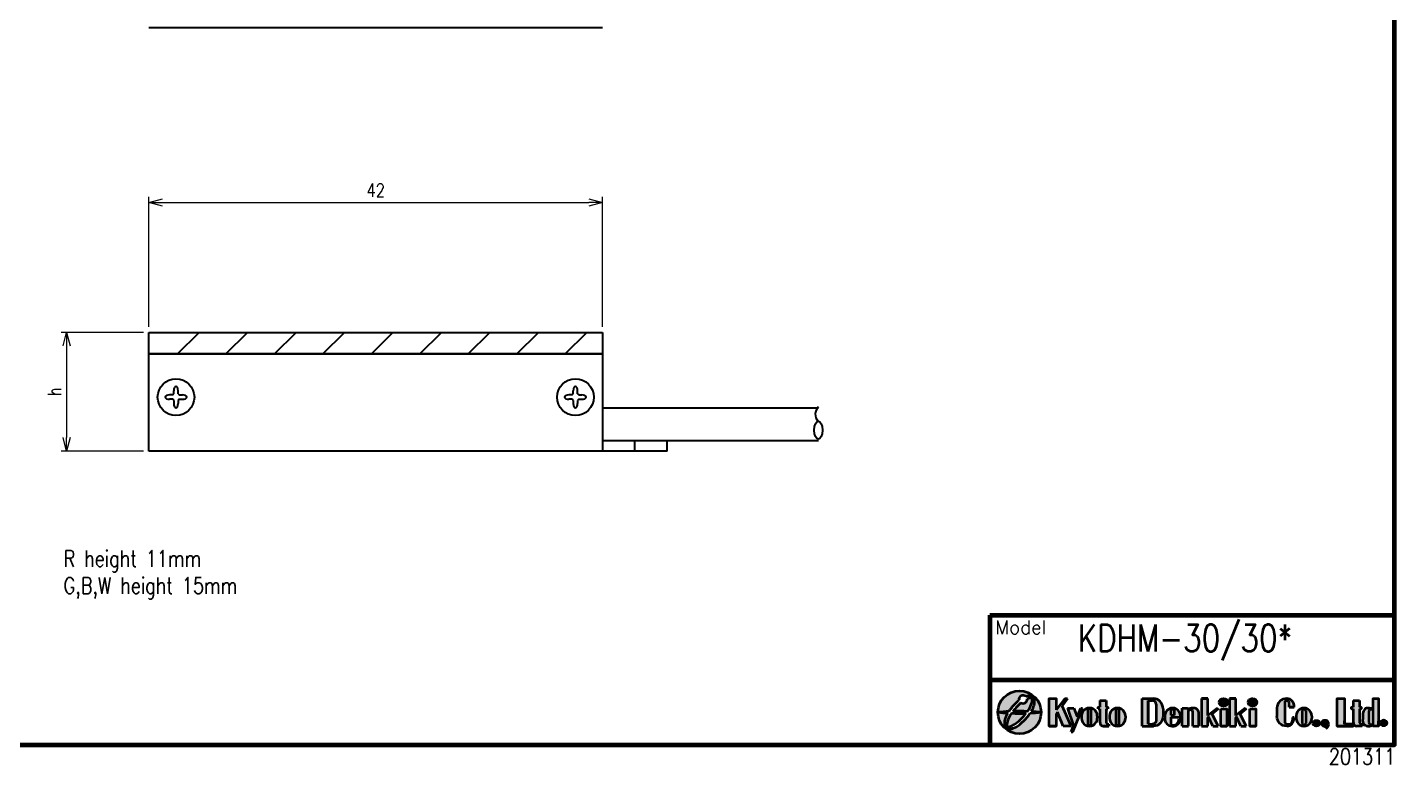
# Model space of a CAD drawing. Header units: millimetres. Extents: x 2 to 193, y 0 to 141.
# Drawn here: x 66.9 to 193.5, y 0.2 to 68.4 of the extents above; entities that cross this region are included whole.
import ezdxf

# ---------------------------------------------------------------- set-up
doc = ezdxf.new("R2010")
doc.units = ezdxf.units.MM
doc.header["$LTSCALE"] = 10
doc.layers.get('0').update_dxf_attribs({"lineweight": 30})
doc.layers.get('Defpoints').update_dxf_attribs({"lineweight": 9})
for name, color, linetype, lineweight in [('0 @ 1', 7, 'Continuous', 30), ('2KD_寸法１', 7, 'Continuous', 15), ('2KD_寸法１ @ 0.5', 7, 'Continuous', 15), ('AUX', 7, 'Continuous', 40)]:
    doc.layers.add(name, color=color, linetype=linetype, lineweight=lineweight)
doc.styles.get("Standard").update_dxf_attribs({"font": 'simplex.shx', "width": 0.8, "bigfont": 'extfont.shx'})
doc.dimstyles.new('KD-STD', dxfattribs={"dimscale": 0, "dimtxt": 2.5, "dimasz": 2.5, "dimexe": 1, "dimexo": 1, "dimgap": 1, "dimtad": 1, "dimdsep": 46, "dimtxsty": 'Standard', "dimblk": 'OPEN30', "dimcen": 0, "dimadec": 0, "dimazin": 0, "dimtfac": 1, "dimtmove": 0, "dimatfit": 3, "dimldrblk": 'OPEN30', "dimfxl": 1, "dimtolj": 1, "dimtzin": 0, "dimlwd": 15, "dimlwe": 15, "dimarcsym": 0})

# ---------------------------------------------------------------- blocks, each defined once
blk = doc.blocks.new('A$C58A435ED')
h = blk.add_hatch(color=256)
edge = h.paths.add_edge_path()
edge.add_ellipse((3.773587198117354, 4.196817087367676), major_axis=(2.361812504366488, 2.716954488801899), ratio=0.3819444444444653, start_angle=36.91420710907818, end_angle=132.4984448425061, ccw=False)
edge.add_arc((4.65000007218421, 6.399999378670387), 0.7500000000000107, 47.716325140725814, 192.9194600169402, ccw=False)
edge.add_ellipse((3.773587198117354, 4.196817087367676), major_axis=(2.361812504366659, 2.716954488802064), ratio=0.3819444444444362, start_angle=355.11932142212606, end_angle=374.4018947975413, ccw=False)
edge.add_ellipse((4.226412946251002, 3.803181669973355), major_axis=(2.361812504366308, 2.716954488802097), ratio=0.3819444444444228, start_angle=320.8704270941839, end_angle=364.8806785778694, ccw=False)
edge.add_arc((4.000000072180421, -35.9000006213288), 40.09999999999967, 84.27518954777139, 86.89867012710249, ccw=False)
edge.add_arc((4.000000072184041, 3.999999378670507), 3.999999999999948, 2.29e-13, 180.0000000000002)
edge.add_arc((4.000000072404037, -35.90000062387292), 40.10000000255265, 92.83887678115929, 95.7248104521737, ccw=False)
h = blk.add_hatch(color=256)
edge = h.paths.add_edge_path(flags=17)
edge.add_ellipse((3.773587198117354, 4.196817087367676), major_axis=(2.361812504366659, 2.716954488802064), ratio=0.3819444444444362, start_angle=310.1847318245495, end_angle=355.1193214221261)
edge.add_ellipse((4.226412946251002, 3.803181669973355), major_axis=(2.361812504366308, 2.716954488802097), ratio=0.3819444444444228, start_angle=364.8806785778694, end_angle=376.9172569597255)
edge.add_arc((4.64590059936633, 6.440648230716468), 0.7832318979547827, -118.93200922835058, 3.650290310823493, ccw=False)
edge.add_ellipse((4.226412946251002, 3.803181669973355), major_axis=(2.361812504366481, 2.716954488802258), ratio=0.3819444444443969, start_angle=39.80897284039416, end_angle=116.5044053354679)
edge.add_arc((4.000000072202564, -35.90000062130313), 40.09999999997294, 87.87584705466139, 91.76471786731457, ccw=False)
h = blk.add_hatch(color=256)
edge = h.paths.add_edge_path()
edge.add_arc((4.000000072184093, 3.999999378670505), 4, 180, 360)
edge.add_arc((4.000000072183813, 43.89999937867018), 40.09999999999969, 272.8388767810273, 275.7248104522239, ccw=False)
edge.add_ellipse((4.226412946251002, 3.803181669973355), major_axis=(2.361812504366427, 2.716954488802093), ratio=0.3819444444444074, start_angle=175.1193214221273, end_angle=312.49844484255107, ccw=False)
edge.add_ellipse((3.773587198117354, 4.196817087367676), major_axis=(2.361812504366707, 2.716954488802058), ratio=0.3819444444444306, start_angle=140.8704270940551, end_angle=184.8806785778792, ccw=False)
edge.add_arc((4.000000071549385, 43.89999937191472), 40.0999999932146, 264.27518954771597, 266.89867012749494, ccw=False)
h = blk.add_hatch(color=256)
edge = h.paths.add_edge_path(flags=17)
edge.add_ellipse((4.226412946251002, 3.803181669973355), major_axis=(2.361812504366427, 2.716954488802093), ratio=0.3819444444444074, start_angle=130.1847318245594, end_angle=175.1193214221273)
edge.add_ellipse((3.773587198117354, 4.196817087367676), major_axis=(2.361812504366707, 2.716954488802058), ratio=0.3819444444444306, start_angle=184.8806785778791, end_angle=296.5044053362664)
edge.add_arc((4.00000007189953, 43.89999937834407), 40.0999999996636, 267.87584705502576, 271.7647178677285, ccw=False)
blk.add_circle((4.000000072184093, 3.999999378670509), 4)
for centre, radius, start, end in [((4.65000007218407, 6.399999378670521), 0.7500000000000107, 46.19320078363318, 192.9194600169539), ((4.645900599366655, 6.44064823071632), 0.7832318979547827, 241.0679907715483, 3.650290310844553), ((4.000000072403906, -35.90000062387293), 40.10000000255266, 92.83887678115978, 95.72481045217431), ((4.000000071594456, 43.8999993719102), 40.09999999321459, 264.2751895476506, 266.8986701274294), ((4.000000072178096, 43.89999937833407), 40.09999999966357, 267.8758470546274, 271.7647178673098), ((4.000000072184036, -35.90000062130243), 40.09999999997295, 87.87584705463547, 91.76471786728702), ((4.000000072184093, 43.8999993786702), 40.09999999999969, 272.8388767810261, 275.7248104522234), ((4.000000072184093, -35.90000062132919), 40.09999999999969, 84.2751895477766, 86.89867012710823)]:
    blk.add_arc(centre, radius, start, end)
for centre, major_axis, ratio, start_param, end_param in [((3.773587198117354, 4.196817087367676), (2.361812504366488, 2.716954488801899), 0.3819444444444653, 1.100419841322928, 1.907443110207523), ((4.226412946251002, 3.803181669973355), (2.361812504366481, 2.716954488802258), 0.3819444444443969, 1.141079770981902, 1.759009101951536), ((3.773587198117354, 4.196817087367676), (2.361812504366659, 2.716954488802064), 0.3819444444444362, 5.024442884643541, 6.875096460284401), ((4.226412946251002, 3.803181669973355), (2.361812504366308, 2.716954488802097), 0.3819444444444228, 5.151329780016704, 6.969419591022086), ((3.773587198117354, 4.196817087367676), (2.361812504366706, 2.716954488802057), 0.3819444444444307, 2.009737126425152, 4.90060175554776), ((4.226412946251002, 3.803181669973355), (2.361812504366427, 2.716954488802093), 0.3819444444444074, 1.882850231053828, 5.04903576379776)]:
    blk.add_ellipse(centre, major_axis=major_axis, ratio=ratio, start_param=start_param, end_param=end_param)
blk = doc.blocks.new('A$C7F8063EA')
for points in [[(2.398777864283431, 4.829663306420513), (3.406328365880199, 6.169453883368078), (2.921754663084811, 6.169453883368085), (1.291720739670836, 4.051868400267174), (1.291720739670836, 6.170772863426478), (1.1133674889e-06, 6.170772863426471), (1.1133674889e-06, 1.050815427120141), (1.291720739670836, 1.050815427120141), (1.291720739670836, 3.357553768141244), (1.525719458847731, 3.668713634047847), (2.591814308545053, 1.057822508680139), (4.056205566284461, 1.057822508680146)], [(28.2337426024219, 6.170772863426464), (28.2337426024219, 1.050815427120142), (29.36610001997861, 1.050815427120141), (29.36610001997861, 2.640654124072921), (29.54453348874947, 2.786386900192896), (30.33980663270284, 1.050815427120113), (31.31894397160024, 1.050815427120113), (30.19566787494091, 3.318190840230171), (31.31251927078347, 4.230361945521053), (31.1496955754422, 4.408012072126442), (29.36610001997859, 2.99519422866465), (29.36610001997861, 6.170772863426463)], [(33.41618775227426, 6.170772863426464), (33.41618775227426, 1.050815427120142), (34.54854516983096, 1.050815427120141), (34.54854516983096, 2.640654124072923), (34.72697863860179, 2.786386900192901), (35.52225178255519, 1.050815427120127), (36.50138912145259, 1.05081542712012), (35.3781130247933, 3.318190840230151), (36.49496442063583, 4.23036194552105), (36.33214072529455, 4.408012072126442), (34.54854516983095, 2.995194228664646), (34.54854516983096, 6.170772863426464)], [(53.38047412418291, 6.170772863426464), (53.38047412418291, 1.050815427120141), (54.68106029502587, 1.050815427120141), (56.29751894606171, 1.050815427120142), (56.2975189460617, 1.410965188043746), (54.68106029502588, 1.410965188043746), (54.68106029502586, 6.170772863426464)], [(4.514313398489295, 1.134349005860251), (4.055858601252566, 5.019028322e-07), (4.378142334187486, 5.019028322e-07), (6.169417419713028, 4.408012072126439), (5.837386979518782, 4.40801207212644), (5.183398294731592, 2.789856714902839), (4.539052240885665, 4.408012072126438), (3.400905575323575, 4.408012072126438)], [(31.7998258105149, 4.229761809594492), (31.7998258105149, 1.050815427120141), (32.941005496245, 1.050815427120141), (32.941005496245, 4.229761809594492)], [(37.15768712419095, 4.229761809594491), (37.15768712419095, 1.050815427120141), (38.29886680992104, 1.050815427120141), (38.29886680992104, 4.229761809594492)]]:
    blk.add_hatch(color=256).paths.add_polyline_path(points)
h = blk.add_hatch(color=256)
edge = h.paths.add_edge_path()
edge.add_line((9.410215178256747, 4.230645526233281), (9.410215178256747, 1.759668284966215))
edge.add_ellipse((10.04980428069029, 1.75966828496621), major_axis=(4.547e-13, 0.7088528578460683), ratio=0.9022875415597713, start_angle=90.00000000003674, end_angle=180.0000000000367)
edge.add_line((10.04980428069029, 1.050815427120141), (11.02797277711079, 1.050815427120142))
edge.add_line((11.02797277711079, 1.050815427120142), (11.02797277711079, 1.40698119093291))
edge.add_ellipse((11.0280585437481, 1.935287182282309), major_axis=(2.477e-13, -0.528314164912672), ratio=0.9180339373020796, start_angle=270, end_angle=359.9999999999731, ccw=False)
edge.add_line((10.54304821080086, 1.93528718228209), (10.54304821080086, 4.230645526233274))
edge.add_line((10.54304821080086, 4.230645526233274), (10.86662624025985, 4.230645526233274))
edge.add_line((10.86662624025985, 4.230645526233274), (10.86662624025985, 4.585329156267562))
edge.add_line((10.86662624025985, 4.585329156267562), (10.54304821080086, 4.585329156267562))
edge.add_line((10.54304821080086, 4.585329156267562), (10.54304821080086, 5.814038219401482))
edge.add_line((10.54304821080086, 5.814038219401482), (9.410215178256747, 5.814038219401481))
edge.add_line((9.410215178256747, 5.814038219401481), (9.410215178256747, 4.585329156267562))
edge.add_line((9.410215178256747, 4.585329156267562), (9.089058107054825, 4.585329156267562))
edge.add_line((9.089058107054825, 4.585329156267562), (9.089058107054825, 4.230645526233274))
edge.add_line((9.089058107054825, 4.230645526233274), (9.410215178256747, 4.230645526233281))
h = blk.add_hatch(color=256)
edge = h.paths.add_edge_path()
edge.add_line((17.19864840931359, 1.050815427120141), (19.30238706350838, 1.050815427120141))
edge.add_ellipse((19.30238706350838, 2.973983978213254), major_axis=(0, -1.923168551093112), ratio=0.9305592290321637, start_angle=0, end_angle=90)
edge.add_line((21.09200930771249, 2.973983978213246), (21.09200930771249, 4.247604312333308))
edge.add_ellipse((19.30238706350838, 4.247604312333351), major_axis=(0, 1.923168551093112), ratio=0.9305592290321637, start_angle=270, end_angle=360)
edge.add_line((19.30238706350838, 6.170772863426464), (17.19864840931359, 6.170772863426464))
edge.add_line((17.19864840931359, 6.170772863426464), (17.19864840931359, 1.050815427120141))
edge = h.paths.add_edge_path(flags=16)
edge.add_line((18.32791822793343, 5.812326842775746), (19.14476182150094, 5.812326842775746))
edge.add_ellipse((19.14282603210222, 5.112001191007038), major_axis=(0, 0.7003256517687078), ratio=0.929745631167618, start_angle=270, end_angle=359.83893227171643, ccw=False)
edge.add_line((19.79395074722879, 5.112001191007015), (19.79395074722879, 2.109587099539584))
edge.add_ellipse((19.14282603210222, 2.109587099539567), major_axis=(0, -0.7003256517687078), ratio=0.929745631167618, start_angle=0.16106772828362637, end_angle=90, ccw=False)
edge.add_line((19.14476182150094, 1.409261447770859), (18.32791822793342, 1.409261447770859))
edge.add_line((18.32791822793342, 1.409261447770859), (18.32791822793343, 5.812326842775746))
h = blk.add_hatch(color=256)
edge = h.paths.add_edge_path()
edge.add_ellipse((32.28084409635221, 5.463593461529853), major_axis=(-0.8029901400914241, 0), ratio=0.8806825471307714, start_angle=0, end_angle=360)
h = blk.add_hatch(color=256)
edge = h.paths.add_edge_path()
edge.add_ellipse((37.63870541002825, 5.463593461529853), major_axis=(-0.8029901400914241, 0), ratio=0.8806825471307714, start_angle=0, end_angle=360)
h = blk.add_hatch(color=256)
edge = h.paths.add_edge_path()
edge.add_arc((44.03210335415496, 5.389742119339189), 0.4022708682637131, 0, 180, ccw=False)
edge.add_line((44.43437422241868, 5.389742119339189), (44.43437422241869, 4.585540193077122))
edge.add_line((44.43437422241869, 4.585540193077122), (45.39805205564927, 4.585540193077122))
edge.add_ellipse((44.03210335415496, 4.585540193077122), major_axis=(0, 1.585232670349341), ratio=0.8616707988949573, start_angle=270, end_angle=360)
edge.add_ellipse((44.03210335415496, 4.404088106452945), major_axis=(-1.843641580901476, 0), ratio=0.9582582511019692, start_angle=270.0000000000004, end_angle=360)
edge.add_line((42.18846177325349, 4.404088106452868), (42.18846177325349, 2.817500184093672))
edge.add_ellipse((44.03210335415496, 2.81750018409366), major_axis=(-1.843641580901476, 0), ratio=0.9582582511019692, start_angle=0, end_angle=89.99999999999957)
edge.add_ellipse((44.03210335415496, 2.639975360593325), major_axis=(0, -1.589159933473183), ratio=0.859541366934012, start_angle=0, end_angle=90)
edge.add_line((45.39805205564928, 2.639975360593325), (45.07598273930716, 2.639975360593325))
edge.add_line((45.07598273930716, 2.639975360593325), (45.07598273930716, 2.101617162536902))
edge.add_ellipse((44.45224876929251, 2.101617162536967), major_axis=(0, -0.68893955641488), ratio=0.9053536906204902, start_angle=0, end_angle=90, ccw=False)
edge.add_line((44.45224876929251, 1.412677606122088), (44.13368029113917, 1.412677606122088))
edge.add_ellipse((44.13368029113917, 1.929035216805459), major_axis=(4.547e-13, 0.5163576106833716), ratio=0.9757729814054631, start_angle=90.00000000005042, end_angle=180.0000000000504, ccw=False)
edge.add_line((43.62983248589126, 1.929035216805386), (43.62983248589126, 5.389742119339189))
h = blk.add_hatch(color=256)
edge = h.paths.add_edge_path()
edge.add_line((56.01527129174201, 4.230645526233274), (56.33642836294391, 4.230645526233274))
edge.add_line((56.33642836294391, 4.230645526233274), (56.33642836294392, 1.759668284966186))
edge.add_ellipse((56.97601746537748, 1.75966828496621), major_axis=(4.547e-13, 0.7088528578460683), ratio=0.9022875415597713, start_angle=90.00000000003674, end_angle=180.0000000000367)
edge.add_line((56.97601746537747, 1.050815427120141), (57.95418596179797, 1.050815427120141))
edge.add_line((57.95418596179797, 1.050815427120141), (57.95418596179797, 1.406981190932909))
edge.add_ellipse((57.95427172843528, 1.935287182282309), major_axis=(2.477e-13, -0.528314164912672), ratio=0.9180339373020796, start_angle=270, end_angle=359.9999999999731, ccw=False)
edge.add_line((57.46926139548805, 1.935287182282004), (57.46926139548805, 4.230645526233275))
edge.add_line((57.46926139548805, 4.230645526233275), (57.79283942494704, 4.230645526233274))
edge.add_line((57.79283942494704, 4.230645526233274), (57.79283942494704, 4.585329156267562))
edge.add_line((57.79283942494704, 4.585329156267562), (57.46926139548804, 4.585329156267562))
edge.add_line((57.46926139548804, 4.585329156267562), (57.46926139548805, 5.814038219401482))
edge.add_line((57.46926139548805, 5.814038219401482), (56.33642836294391, 5.814038219401482))
edge.add_line((56.33642836294391, 5.814038219401482), (56.33642836294394, 4.585329156267562))
edge.add_line((56.33642836294394, 4.585329156267562), (56.01527129174201, 4.585329156267562))
edge.add_line((56.01527129174201, 4.585329156267562), (56.01527129174201, 4.230645526233274))
h = blk.add_hatch(color=256)
edge = h.paths.add_edge_path()
edge.add_line((61.00913571780711, 6.170772863426463), (60.03930686129979, 6.170772863426464))
edge.add_line((60.03930686129979, 6.170772863426464), (60.0393068612998, 3.967246375105668))
edge.add_ellipse((59.37071800628541, 3.154375721908309), major_axis=(-4.11812363e-07, -1.253636350218062), ratio=0.7005460842986974, start_angle=140.5626067664118, end_angle=180.0000188213667)
edge.add_line((59.37071800628405, 4.408012072126439), (58.96088035646851, 4.408012072126439))
edge.add_ellipse((58.96088035646721, 3.154375721908309), major_axis=(4.11812363e-07, -1.253636350218062), ratio=0.7005460842986974, start_angle=179.9999811786333, end_angle=269.9999811786645)
edge.add_line((58.08265032018742, 3.154375721909497), (58.08265032018739, 2.304451777337887))
edge.add_ellipse((58.96088035646721, 2.304451777338201), major_axis=(4.11812363e-07, 1.253636350218062), ratio=0.7005460842986974, start_angle=90.00001882133549, end_angle=180.0000188213667)
edge.add_line((58.96088035646788, 1.050815427120141), (59.37071800628475, 1.050815427120141))
edge.add_ellipse((59.37071800628541, 2.304451777338201), major_axis=(-4.11812363e-07, 1.253636350218062), ratio=0.7005460842986974, start_angle=179.9999811786333, end_angle=219.4373932335881)
edge.add_line((60.03930686129979, 1.491581124140838), (60.03930686129979, 1.050815427120141))
edge.add_line((60.03930686129979, 1.050815427120141), (61.00913571780711, 1.050815427120141))
edge.add_line((61.00913571780711, 1.050815427120141), (61.00913571780711, 6.170772863426463))
h.paths.add_polyline_path([(60.03930686129979, 1.735331915351252, -1), (59.21817327816597, 1.735331915351252), (59.21817327816597, 3.761385435440615, -1), (60.03930686129979, 3.761385435440615)], flags=16)
h = blk.add_hatch(color=256)
h.paths.add_polyline_path([(6.000321070772656, 2.499626550424913, 0.9930558690252096), (8.918576991429632, 2.499862088220886), (8.918509413660729, 2.92878370181117, 1.006911414223633), (6.000321070772656, 2.948883291135963)])
h.paths.add_polyline_path([(7.130185689228994, 3.905856913461114, -1.045169310724598), (7.77891868472426, 3.87718728444978), (7.77891868472426, 1.587942342862924, -1.045169310724602), (7.130185689228994, 1.559272713851591)], flags=16)
h = blk.add_hatch(color=256)
h.paths.add_polyline_path([(12.65960897724608, 4.408012072126425), (12.63950891116084, 4.408012072126425, 0.4121976711162861), (11.19039555284587, 2.948883291135956), (11.19039555284587, 2.499626550424916, 0.9930558690252096), (14.10865147350284, 2.499862088220879), (14.10858389573397, 2.928783701811163, 0.416232331284715)])
h.paths.add_polyline_path([(12.32026017130221, 3.905856913461107, -1.045169310724598), (12.96899316679747, 3.877187284449773), (12.96899316679747, 1.587942342862917, -1.045169310724602), (12.32026017130221, 1.559272713851584)], flags=16)
h = blk.add_hatch(color=256)
edge = h.paths.add_edge_path()
edge.add_line((22.87629842648083, 4.408012072126447), (22.85619836039664, 4.408012072126439))
edge.add_arc((22.86624839343847, 2.948883291135963), 1.459163391357833, 90.39462957571416, 180)
edge.add_line((21.40708500208063, 2.948883291135963), (21.40708500208063, 2.506948753458312))
edge.add_arc((22.86992492511266, 2.513573222781768), 1.462854922406916, 180.2594621142477, 269.3397493728856)
edge.add_line((22.85306802025838, 1.050815427120134), (22.88678182996658, 1.050815427120134))
edge.add_arc((22.86992492511266, 2.513573222781772), 1.462854922406917, 270.6602506271005, 354.2193550323094)
edge.add_line((24.32534092273761, 2.366234165273212), (24.07787818271213, 2.366234165273212))
edge.add_ellipse((22.87629842648084, 2.366234165273212), major_axis=(-1.201579756231282, 0), ratio=0.9416571348462468, start_angle=90.17744929209329, end_angle=180, ccw=False)
edge.add_arc((22.86194962053696, 1.55927271385159), 0.3249999999999886, 179.9999999999999, 276.5641418440151, ccw=False)
edge.add_line((22.53694962053697, 1.559272713851591), (22.53694962053698, 2.732564813656352))
edge.add_line((22.53694962053698, 2.732564813656352), (24.32530421539708, 2.732846573795441))
edge.add_line((24.32530421539708, 2.732846573795441), (24.32527334496871, 2.92878370181117))
edge.add_arc((22.86624839343845, 2.948883291135975), 1.459163391357833, 359.2107408485284, 449.6053704242639)
h.paths.add_polyline_path([(22.53694962053697, 3.091152624663407), (22.53694962053697, 3.905856913461114, -1.045169310724599), (23.18568261603224, 3.877187284449781), (23.18568261603223, 3.091152624663408)], flags=16)
h = blk.add_hatch(color=256)
edge = h.paths.add_edge_path()
edge.add_line((24.66529301484071, 4.408012072126438), (24.6652930148407, 1.050815427120141))
edge.add_line((24.6652930148407, 1.050815427120141), (25.7938026291772, 1.050815427120141))
edge.add_line((25.7938026291772, 1.050815427120141), (25.79380262917721, 3.722369965857063))
edge.add_ellipse((26.21745473022793, 3.722369965857069), major_axis=(0.3767525711955679, 0.2169528969146351), ratio=0.9078835970869166, start_angle=60.06451933352412, end_angle=150.0645193335241, ccw=False)
edge.add_ellipse((26.21745473022793, 3.722369965857069), major_axis=(0, 0.4036375748992214), ratio=0.9656734174228072, start_angle=270, end_angle=360, ccw=False)
edge.add_line((26.60723680658112, 3.722369965857049), (26.60723680658112, 1.050815427120141))
edge.add_line((26.60723680658112, 1.050815427120141), (27.74030374813492, 1.050815427120142))
edge.add_line((27.74030374813492, 1.050815427120142), (27.74030374813492, 3.358657917323952))
edge.add_ellipse((26.76900827813415, 3.358657917323853), major_axis=(0, 1.049354154802585), ratio=0.9256126404564504, start_angle=270, end_angle=360)
edge.add_ellipse((26.76900827813415, 4.015239595457842), major_axis=(-0.9752056489569438, 0), ratio=0.4027586151584507, start_angle=270, end_angle=360)
edge.add_line((25.79380262917721, 4.015239595457812), (25.79380262917721, 4.232333820707942))
edge.add_line((25.79380262917721, 4.232333820707942), (25.63367631766278, 4.408012072126439))
edge.add_line((25.63367631766278, 4.408012072126439), (24.66529301484071, 4.408012072126438))
h = blk.add_hatch(color=256)
h.paths.add_polyline_path([(45.74534481770922, 2.499626550424377, 0.4093568311612341), (47.19052061992356, 1.05081542712012), (47.21842329482851, 1.05081542712012, 0.4094039504209535), (48.6636007383662, 2.499862088220879), (48.66353316059729, 2.928783701811163, 1.006911414223785), (45.74534481770922, 2.948883291135956)])
h.paths.add_polyline_path([(46.87520943616556, 3.905856913461107, -1), (47.52520943616554, 3.905856913461107), (47.52520943616554, 1.559272713851584, -1), (46.87520943616556, 1.559272713851584)], flags=16)
h = blk.add_hatch(color=256)
edge = h.paths.add_edge_path()
edge.add_ellipse((49.47965902708938, 1.582242384970413), major_axis=(-0.6495263368888118, 0), ratio=0.8208718778531608, start_angle=0, end_angle=360)
h = blk.add_hatch(color=256)
edge = h.paths.add_edge_path()
edge.add_ellipse((51.10382881327996, 1.582242384970413), major_axis=(-0.6495263368888118, 0), ratio=0.8208718778531608, start_angle=178.5690149176314, end_angle=477.542772379198)
edge.add_ellipse((51.25689893715616, 1.101706482423878), major_axis=(0, -0.4085205769865751), ratio=0.251102208153783, start_angle=0, end_angle=84.64326370635717, ccw=False)
edge.add_ellipse((51.25689893715616, 1.413106612160845), major_axis=(0, -0.7199207067235417), ratio=0.7312706617840086, start_angle=0, end_angle=90)
edge.add_ellipse((51.69606463323384, 1.413106612160845), major_axis=(0, 0.2018800132245815), ratio=0.432391469396966, start_angle=270, end_angle=339.5603886802153)
edge.add_ellipse((51.69606463323384, 1.413106612160845), major_axis=(0, 0.2018800132245815), ratio=0.432391469396966, start_angle=339.5603886802153, end_angle=340.2548236015122, ccw=False)
h = blk.add_hatch(color=256)
edge = h.paths.add_edge_path()
edge.add_ellipse((61.97248607229494, 1.654709356403827), major_axis=(-0.5819461302032778, 0), ratio=0.9599134801484431, start_angle=0, end_angle=360)
for p, q in [((1.1133674889e-06, 6.170772863426464), (1.291720739670836, 6.170772863426464)), ((2.921754663084811, 6.169453883368078), (1.291720739670836, 4.05186840026716)), ((3.406328365880199, 6.169453883368078), (2.398777864283459, 4.82966330642052)), ((2.921754663084811, 6.169453883368078), (3.406328365880199, 6.169453883368078)), ((9.410215178256747, 5.814038219401481), (10.54304821080086, 5.814038219401481)), ((9.410215178256747, 5.814038219401481), (9.410215178256747, 4.585329156267562)), ((10.54304821080086, 5.814038219401481), (10.54304821080086, 4.585329156267562)), ((17.19864840931359, 6.170772863426464), (19.30238706350838, 6.170772863426464)), ((17.19864840931359, 1.050815427120141), (17.19864840931359, 6.170772863426464)), ((17.19864840931359, 1.050815427120141), (17.19864840931359, 6.170772863426464)), ((17.19864840931359, 6.170772863426464), (19.30238706350838, 6.170772863426464)), ((18.32791822793342, 5.812326842775746), (18.32791822793342, 1.406412450844982)), ((18.32791822793342, 1.406412450844982), (18.32791822793342, 5.812326842775746)), ((18.32791822793342, 5.812326842775746), (19.1447947662723, 5.812326842775746)), ((19.79395074722879, 5.112001191007038), (19.79395074722879, 2.109587099539567)), ((28.2337426024219, 6.170772863426456), (29.36610001997861, 6.170772863426456)), ((28.2337426024219, 6.170772863426456), (28.2337426024219, 1.050815427120141)), ((29.36610001997861, 6.170772863426464), (28.2337426024219, 6.170772863426464)), ((29.36610001997861, 2.995194228664651), (29.36610001997861, 6.170772863426464)), ((33.41618775227426, 6.170772863426449), (34.54854516983096, 6.170772863426456)), ((33.41618775227426, 6.170772863426449), (33.41618775227426, 1.050815427120141)), ((34.54854516983096, 6.170772863426464), (33.41618775227426, 6.170772863426464)), ((34.54854516983096, 2.995194228664665), (34.54854516983096, 6.170772863426464)), ((37.46328924620457, 6.170772863426449), (37.63870541002825, 6.170772863426449)), ((37.46328924620457, 6.153692582305005), (37.46328924620457, 6.170772863426464)), ((43.62983248589126, 5.389742119339189), (43.62983248589126, 1.929035216805459)), ((43.62983248589126, 5.389742119339189), (43.62983248589126, 1.929035216805459)), ((44.43437422241868, 4.585540193077122), (44.43437422241868, 5.389742119339189)), ((44.43437422241868, 4.585540193077122), (44.43437422241868, 5.389742119339189)), ((53.38047412418291, 6.170772863426456), (54.68106029502587, 6.170772863426456)), ((56.33642836294393, 5.814038219401481), (57.46926139548804, 5.814038219401481)), ((56.33642836294393, 5.814038219401481), (56.33642836294393, 4.585329156267562)), ((57.46926139548804, 5.814038219401481), (57.46926139548804, 4.585329156267562)), ((60.03930686129982, 6.170772863426464), (61.00913571780711, 6.170772863426464)), ((60.03930686129976, 6.170772863426464), (61.00913571780711, 6.170772863426464)), ((1.525719458847731, 3.668713634047854), (1.291720739670836, 3.357553768141229)), ((2.591814308545053, 1.057822508680146), (1.525719458847731, 3.668713634047854)), ((4.056205566284461, 1.057822508680146), (2.398777864283459, 4.82966330642052)), ((3.400905575323577, 4.408012072126439), (4.514313398489292, 1.134349005860258)), ((3.400905575323577, 4.408012072126439), (4.539052240885666, 4.408012072126439)), ((3.400905575323577, 4.408012072126439), (4.539052240885666, 4.408012072126439)), ((4.378142334187486, 5.019028322e-07), (6.169417419713028, 4.408012072126439)), ((4.539052240885666, 4.408012072126439), (5.187514291777461, 2.779520153314024)), ((5.183398294731603, 2.789856714902867), (5.837386979518782, 4.408012072126439)), ((5.837386979518782, 4.408012072126439), (6.169417419713028, 4.408012072126439)), ((6.000321070772656, 2.948883291135963), (6.000321070772656, 2.52019769210505)), ((8.918509413660729, 2.92878370181117), (8.918576991429632, 2.499862088220886)), ((9.089058107054825, 4.585329156267562), (9.089058107054825, 4.230645526233274)), ((9.089058107054825, 4.585329156267562), (9.089058107054825, 4.230645526233274)), ((9.089058107054825, 4.230645526233274), (9.410215178256777, 4.230645526233281)), ((9.089058107054825, 4.230645526233274), (9.410215178256747, 4.230645526233281)), ((9.410215178256747, 4.230645526233281), (9.410215178256747, 1.75966828496621)), ((10.54304821080089, 4.230645526233281), (10.86662624025985, 4.230645526233274)), ((10.54304821080086, 4.230645526233274), (10.86662624025985, 4.230645526233274)), ((10.54304821080086, 4.230645526233274), (10.54304821080086, 1.935287182282081)), ((11.19039555284587, 2.948883291135956), (11.19039555284587, 2.520197692105043)), ((12.63950891116065, 4.408012072126425), (12.65960897724608, 4.408012072126425)), ((14.10858389573397, 2.928783701811163), (14.10865147350284, 2.499862088220879)), ((21.09200930771249, 4.247604312333351), (21.09200930771249, 2.973983978213254)), ((21.40708500208063, 2.948883291135963), (21.40708500208063, 2.52019769210505)), ((22.53694962053697, 3.091152624663408), (23.18568261603224, 3.091152624663408)), ((22.53694962053697, 2.732564813656352), (24.32530421539713, 2.732846573795441)), ((22.85619836039692, 4.408012072126439), (22.87629842648084, 4.408012072126446)), ((24.32527334496871, 2.92878370181117), (24.32530421539707, 2.732846573795441)), ((24.6652930148407, 4.408012072126439), (25.63367631766278, 4.408012072126439)), ((24.6652930148407, 1.050815427120141), (24.6652930148407, 4.408012072126439)), ((24.6652930148407, 4.408012072126439), (25.63367631766278, 4.408012072126439)), ((24.6652930148407, 4.408012072126439), (25.63367631766278, 4.408012072126439)), ((24.6652930148407, 1.050815427120141), (24.6652930148407, 4.408012072126439)), ((24.6652930148407, 4.408012072126439), (25.63367631766278, 4.408012072126439)), ((25.79380262917721, 4.232333820707935), (25.63367631766278, 4.408012072126439)), ((25.79380262917721, 4.232333820707935), (25.63367631766278, 4.408012072126439)), ((25.79380262917721, 4.015239595457842), (25.79380262917721, 4.232333820707935)), ((25.79380262917721, 4.015239595457842), (25.79380262917721, 4.232333820707935)), ((25.79380262917721, 4.232333820707935), (25.79380262917721, 4.015239595457842)), ((25.79380262917721, 1.050815427120141), (25.79380262917721, 3.722369965857069)), ((25.79380262917721, 1.050815427120141), (25.79380262917721, 3.722369965857097)), ((26.60723680658112, 1.050815427120134), (26.60723680658112, 3.722369965857069)), ((26.60723680658112, 1.050815427120141), (26.60723680658112, 3.722369965857069)), ((27.74030374813492, 1.050815427120141), (27.74030374813492, 3.358657917323853)), ((27.74030374813492, 1.050815427120141), (27.74030374813492, 3.358657917323853)), ((31.15275941671871, 4.410438995434105), (29.36610001997861, 2.995194228664651)), ((29.54453348874949, 2.786386900192916), (29.36610001997861, 2.640654124072923)), ((29.36610001997861, 1.050815427120141), (29.36610001997861, 2.640654124072923)), ((30.33980663270282, 1.050815427120156), (29.54453348874947, 2.786386900192908)), ((31.31251927078347, 4.230361945521053), (30.19566787494091, 3.318190840230172)), ((31.31894397160022, 1.050815427120141), (30.19566787494091, 3.318190840230172)), ((31.1496955754422, 4.408012072126439), (31.31251927078347, 4.230361945521053)), ((36.33520456657107, 4.410438995434105), (34.54854516983096, 2.995194228664651)), ((34.72697863860179, 2.786386900192901), (34.54854516983096, 2.640654124072923)), ((34.54854516983096, 1.050815427120141), (34.54854516983096, 2.640654124072931)), ((35.52225178255517, 1.050815427120156), (34.72697863860179, 2.786386900192894)), ((36.49496442063583, 4.230361945521053), (35.37811302479332, 3.318190840230172)), ((36.50138912145258, 1.050815427120141), (35.3781130247933, 3.318190840230165)), ((36.33214072529455, 4.408012072126439), (36.49496442063583, 4.230361945521053)), ((37.46328924620457, 4.756414059633243), (37.46328924620457, 4.773494340754702)), ((42.18846177325349, 4.404088106452945), (42.18846177325349, 4.408012072126439)), ((42.18846177325349, 4.404088106452945), (42.18846177325349, 2.81750018409366)), ((45.39805205564926, 4.585540193077122), (44.43437422241868, 4.585540193077122)), ((44.43437422241868, 4.585540193077122), (45.39805205564926, 4.585540193077122)), ((45.39805205564926, 2.639975360593325), (45.07598273930716, 2.639975360593325)), ((45.07598273930716, 2.639975360593325), (45.07598273930716, 2.101617162536967)), ((45.39805205564926, 2.639975360593325), (45.07598273930716, 2.639975360593325)), ((45.07598273930716, 2.639975360593325), (45.07598273930716, 2.101617162536967)), ((45.74534481770922, 2.948883291135956), (45.74534481770922, 2.520197692105043)), ((48.66353316059729, 2.928783701811163), (48.6636007383662, 2.499862088220879)), ((56.01527129174201, 4.585329156267562), (56.01527129174201, 4.230645526233274)), ((56.01527129174201, 4.585329156267562), (56.01527129174201, 4.230645526233274)), ((56.01527129174201, 4.230645526233274), (56.33642836294393, 4.230645526233274)), ((56.01527129174201, 4.230645526233274), (56.33642836294393, 4.230645526233274)), ((56.33642836294391, 4.230645526233274), (56.33642836294393, 1.75966828496621)), ((57.46926139548804, 4.230645526233274), (57.79283942494704, 4.230645526233274)), ((57.46926139548804, 4.230645526233274), (57.79283942494704, 4.230645526233274)), ((57.46926139548804, 4.230645526233274), (57.46926139548804, 1.935287182282081)), ((58.08265032018744, 3.15437543341477), (58.08265032018744, 2.379255401949649)), ((58.08265032018744, 3.15437543341477), (58.08265032018738, 2.304451777338201)), ((59.37071800628473, 4.408012072126439), (58.9608803564679, 4.408012072126439)), ((59.21817327816597, 3.761385435440615), (59.21817327816597, 1.735331915351252)), ((59.21817327816597, 3.761385435440615), (59.21817327816597, 1.735331915351252)), ((1.1133674889e-06, 1.050815427120141), (1.291720739670836, 1.050815427120141)), ((4.056205566284461, 1.057822508680146), (2.591814308545053, 1.057822508680146)), ((4.055858601252566, 5.019028322e-07), (4.514313398489292, 1.134349005860244)), ((4.055858601252566, 5.019028322e-07), (4.378142334187486, 5.019028322e-07)), ((10.04980428069021, 1.050815427120141), (11.0280585437481, 1.050815427120134)), ((11.0280585437481, 1.050815427120141), (10.04980428068984, 1.050815427120141)), ((11.02797277711079, 1.406973017369637), (11.02797277711079, 1.050815427120141)), ((11.0280585437481, 1.406973017369637), (11.0280585437481, 1.050815427120141)), ((11.0280585437481, 1.050815427120141), (11.0280585437481, 1.050815427120141)), ((12.65960897724611, 1.050815427120141), (12.66347402996737, 1.050815427120141)), ((17.19864840931359, 1.050815427120141), (19.30238706350838, 1.050815427120141)), ((17.19864840931359, 1.050815427120141), (19.30099920337989, 1.050815427120141)), ((18.32791822793342, 1.409261447770859), (19.1447947662723, 1.409261447770859)), ((22.85306802025866, 1.050815427120134), (22.88678182996648, 1.050815427120134)), ((22.87629842648084, 1.050815427120141), (22.87629842648084, 1.050732184770311)), ((24.07787818271214, 2.366234165273212), (24.32530713385319, 2.366234165273212)), ((24.6652930148407, 1.05081542712012), (25.79380262917721, 1.050815427120113)), ((24.6652930148407, 1.050815427120141), (25.79380262917724, 1.050815427120141)), ((26.60723680658112, 1.050815427120113), (27.74030374813492, 1.050815427120113)), ((26.60723680658112, 1.050815427120141), (27.74030374813492, 1.050815427120141)), ((28.2337426024219, 1.050815427120113), (29.36610001997861, 1.050815427120113)), ((28.2337426024219, 1.050815427120141), (29.36610001997861, 1.050815427120141)), ((30.33980663270282, 1.050815427120113), (31.31894397160022, 1.050815427120113)), ((31.7998258105149, 1.050815427120113), (32.941005496245, 1.050815427120113)), ((33.41618775227426, 1.050815427120113), (34.54854516983096, 1.050815427120127)), ((33.41618775227426, 1.050815427120141), (34.54854516983096, 1.050815427120141)), ((35.52225178255517, 1.050815427120127), (36.50138912145258, 1.05081542712012)), ((37.15768712419095, 1.05081542712012), (38.29886680992104, 1.05081542712012)), ((44.13368029113871, 1.412677606122088), (44.45224876929251, 1.412677606122088)), ((44.13368029113871, 1.412677606122088), (44.45224876929251, 1.412677606122088)), ((47.19052061992352, 1.05081542712012), (47.21842329482825, 1.05081542712012)), ((51.75313746120725, 1.568439477701531), (51.75313746120725, 1.565858952031305)), ((53.38047412418291, 1.05081542712012), (56.2975189460617, 1.050815427120127)), ((54.68106029502587, 1.410965188043746), (54.68106029502587, 2.006455426485672)), ((57.95427172843528, 1.050815427120141), (56.97601746537703, 1.050815427120141)), ((57.95418596179797, 1.406973017369637), (57.95418596179797, 1.050815427120141)), ((57.95427172843528, 1.406973017369637), (57.95427172843528, 1.050815427120141)), ((57.95427172843528, 1.050815427120141), (57.95427172843528, 1.406973017369637)), ((58.9608803564679, 1.050815427120141), (59.37071800628473, 1.050815427120141)), ((61.00913571780711, 1.050815427120141), (61.00913571780711, 1.97190299927297)), ((61.00913571780711, 1.050815427120141), (61.00913571780711, 1.97190299927297)), ((61.97248607229494, 2.21678994684953), (61.97248607229494, 2.213327291506175)), ((61.97248607229494, 1.09609142130148), (61.97248607229494, 1.092628765958124)), ((62.55442102239681, 1.658172011747183), (62.55905113449353, 1.658172011747183))]:
    blk.add_line(p, q)
for points in [[(1.291720739670836, 3.357553768141229), (1.291720739670836, 1.050815427120141), (1.1133674889e-06, 1.050815427120141), (1.1133674889e-06, 6.170772863426464), (1.291720739670836, 6.170772863426464), (1.291720739670836, 4.05186840026716)], [(54.68106029502587, 1.050815427120141), (53.38047412418291, 1.050815427120141), (53.38047412418291, 6.170772863426464), (54.68106029502587, 6.170772863426464), (54.68106029502587, 1.410965188043746)], [(60.03930686129979, 3.967246375105659), (60.03930686129979, 6.170772863426464), (61.00913571780711, 6.170772863426464), (61.00913571780711, 1.050815427120141), (60.03930686129979, 1.050815427120141), (60.03930686129979, 1.49158112414085)], [(60.03930686129979, 3.967246375105659), (60.03930686129979, 6.170772863426464), (61.00913571780711, 6.170772863426464), (61.00913571780711, 1.050815427120141), (60.03930686129979, 1.050815427120141), (60.03930686129979, 1.49158112414085)], [(7.130185689228994, 3.905856913461114), (7.130185689228994, 1.559272713851591)], [(7.77891868472426, 1.530603084840258), (7.77891868472426, 3.934526542472447)], [(9.089058107054825, 4.230645526233274), (9.089058107054825, 4.585329156267562), (9.410215178256747, 4.585329156267562)], [(9.089058107054825, 4.230645526233274), (9.089058107054825, 4.585329156267562), (9.410215178256747, 4.585329156267562)], [(10.54304821080086, 4.585329156267562), (10.86662624025985, 4.585329156267562), (10.86662624025985, 4.230645526233274)], [(10.54304821080086, 4.585329156267562), (10.86662624025985, 4.585329156267562), (10.86662624025985, 4.230645526233274)], [(12.32026017130221, 3.905856913461107), (12.32026017130221, 1.559272713851584)], [(12.96899316679747, 1.530603084840251), (12.96899316679747, 3.93452654247244)], [(22.53694962053697, 3.905856913461114), (22.53694962053697, 3.091152624663408)], [(22.53694962053697, 2.732564813656352), (22.53694962053697, 1.559272713851591)], [(23.18568261603224, 3.091152624663408), (23.18568261603224, 3.934526542472447)], [(46.87520943616556, 3.905856913461107), (46.87520943616556, 1.559272713851584)], [(47.52520943616554, 3.905856913461107), (47.52520943616554, 1.559272713851584)], [(56.33642836294393, 4.230645526233274), (56.01527129174201, 4.230645526233274), (56.01527129174201, 4.585329156267562), (56.33642836294393, 4.585329156267562)], [(56.33642836294393, 4.230645526233274), (56.01527129174201, 4.230645526233274), (56.01527129174201, 4.585329156267562), (56.33642836294393, 4.585329156267562)], [(57.46926139548804, 4.585329156267562), (57.79283942494704, 4.585329156267562), (57.79283942494704, 4.230645526233274), (57.46926139548804, 4.230645526233274)], [(57.46926139548804, 4.585329156267562), (57.79283942494704, 4.585329156267562), (57.79283942494704, 4.230645526233274), (57.46926139548804, 4.230645526233274)], [(60.03930686129979, 1.735331915351252), (60.03930686129979, 3.761385435440615)], [(60.03930686129979, 1.735331915351252), (60.03930686129979, 3.761385435440615)], [(54.68106029502587, 1.050815427120141), (56.2975189460617, 1.050815427120141), (56.2975189460617, 1.410965188043746), (54.68106029502587, 1.410965188043746)]]:
    blk.add_lwpolyline(points)
for points in [[(31.7998258105149, 4.229761809594492), (32.941005496245, 4.229761809594492), (32.941005496245, 1.050815427120141), (31.7998258105149, 1.050815427120141)], [(37.15768712419095, 4.229761809594492), (38.29886680992104, 4.229761809594492), (38.29886680992104, 1.050815427120141), (37.15768712419095, 1.050815427120141)]]:
    blk.add_lwpolyline(points, close=True)
for centre, radius, start, end in [((44.03210335415496, 5.389742119339189), 0.4022708682637131, 0, 180), ((7.45948446213049, 2.948883291135963), 1.459163391357833, 359.2107408485284, 180), ((7.455185689228983, 3.905856913461114), 0.3249999999999886, 354.939117891124, 180), ((12.6495589442037, 2.948883291135956), 1.459163391357833, 359.2107408485284, 180), ((12.6452601713022, 3.905856913461107), 0.3249999999999886, 354.939117891124, 180), ((22.86624839343847, 2.948883291135963), 1.459163391357833, 359.2107408485284, 180), ((22.86194962053696, 3.905856913461114), 0.3249999999999886, 354.939117891124, 180), ((47.20450820906705, 2.948883291135956), 1.459163391357833, 359.2107408485284, 180), ((47.20020943616555, 3.9058569134611), 0.3249999999999744, 1.6284e-12, 179.9999999999984), ((59.62874006973288, 3.761385435440615), 0.4105667915669074, 0, 180), ((7.459448210439177, 2.509912121264207), 1.459163391357833, 179.596121528961, 359.6053704242273), ((7.455185689228983, 1.559272713851591), 0.3249999999999886, 180, 5.060882108875975), ((12.64952269251239, 2.5099121212642), 1.459163391357833, 179.596121528961, 359.6053704242273), ((12.6452601713022, 1.559272713851584), 0.3249999999999886, 180, 5.060882108875975), ((22.86992492511266, 2.513573222781772), 1.462854922406916, 179.7405378857588, 354.2193550323095), ((22.86194962053696, 1.559272713851591), 0.3249999999999886, 180, 273.1489861303093), ((47.20447195737574, 2.5099121212642), 1.459163391357833, 179.596121528961, 359.6053704242273), ((47.20020943616555, 1.559272713851591), 0.3250000000000028, 180.0000000000016, 359.9999999999984), ((59.62874006973288, 1.735331915351252), 0.4105667915669074, 180, 0)]:
    blk.add_arc(centre, radius, start, end)
for centre, major_axis, ratio, start_param, end_param in [((19.14282603210222, 5.112001191007038), (0, 0.7003256517687078), 0.929745631167618, 4.712388980384689, 6.280161726404779), ((19.30238706350838, 4.247604312333351), (0, 1.923168551093112), 0.9305592290321637, 4.712388980384689, 6.283185307179586), ((44.03210335415496, 4.404088106452945), (-1.843641580901476, 0), 0.9582582511019692, 4.712388980384696, 6.283185307179586), ((44.03210335415496, 4.585540193077122), (0, 1.585232670349341), 0.8616707988949573, 4.712388980384689, 6.283185307179586), ((26.76900827813415, 4.015239595457842), (-0.9752056489569438, 0), 0.4027586151584507, 4.712388980384689, 6.283185307179586), ((26.21745473022793, 3.722369965857069), (0, 0.4036375748992214), 0.9656734174228072, 4.712388980384689, 6.283185307179586), ((26.76900827813415, 3.358657917323853), (0, 1.049354154802585), 0.9256126404564504, 4.712388980384689, 6.283185307179586), ((44.03210335415496, 2.639975360593325), (0, -1.589159933473183), 0.859541366934012, 0, 1.570796326794896), ((58.96088035646721, 3.154375721908309), (4.11812363e-07, -1.253636350218062), 0.7005460842986974, 3.141592184677289, 4.712388750259312), ((10.04980428069029, 1.75966828496621), (4.547e-13, 0.7088528578460683), 0.9022875415597713, 1.570796326795475, 3.141592653590503), ((11.0280585437481, 1.935287182282309), (2.477e-13, -0.528314164912672), 0.9180339373020796, 4.712388980384689, 6.283185307179075), ((22.87629842648084, 2.366234165273212), (-1.201579756231282, 0), 0.9416571348462468, 1.573712710059326, 3.141592653589793), ((44.13368029113917, 1.929035216805459), (4.547e-13, 0.5163576106833716), 0.9757729814054631, 1.570796326795755, 3.141592653590695), ((44.45224876929251, 2.101617162536967), (0, -0.68893955641488), 0.9053536906204902, 0, 1.570796326794896), ((51.10382881327996, 1.582242384970413), (-0.6495263368888118, 0), 0.8208718778531608, 3.111170258810619, 8.258473397439543), ((51.25689893715616, 1.413106612160845), (0, -0.7199207067235417), 0.7312706617840083, 0, 1.570796326794896), ((51.25689893715616, 1.101706482423878), (0, -0.4085205769865751), 0.251102208153783, 0, 1.547255815396282), ((51.69606463323384, 1.413106612160845), (0, 0.2018800132245815), 0.432391469396966, 4.712388980384689, 5.590339793167556), ((56.97601746537748, 1.75966828496621), (4.547e-13, 0.7088528578460683), 0.9022875415597713, 1.570796326795475, 3.141592653590503), ((57.95427172843528, 1.935287182282309), (2.477e-13, -0.528314164912672), 0.9180339373020796, 4.712388980384689, 6.283185307179075), ((59.37071800628541, 2.304451777338201), (-4.11812363e-07, 1.253636350218062), 0.7005460842986974, 3.141592184677289, 4.006894410555345)]:
    blk.add_ellipse(centre, major_axis=major_axis, ratio=ratio, start_param=start_param, end_param=end_param)
for centre, major_axis, ratio in [((32.28084409635221, 5.463593461529853), (-0.8029901400914241, 0), 0.8806825471307714), ((37.63870541002825, 5.463593461529853), (-0.8029901400914241, 0), 0.8806825471307714), ((49.47965902708938, 1.582242384970413), (-0.6495263368888118, 0), 0.8208718778531608), ((61.97248607229494, 1.654709356403827), (-0.5819461302032778, 0), 0.9599134801484431)]:
    blk.add_ellipse(centre, major_axis=major_axis, ratio=ratio)
at = {"extrusion": (0, 0, -1)}
for centre, major_axis, ratio, start_param, end_param in [((19.30238706350838, 2.973983978213254), (0, -1.923168551093112), 0.9305592290321637, 4.712388980384689, 6.283185307179586), ((26.21745473022793, 3.722369965857069), (0.3767525711955679, 0.2169528969146351), 0.9078835970869166, 3.706835372577473, 5.194113386768802), ((44.03210335415496, 2.81750018409366), (-1.843641580901476, 0), 0.9582582511019692, 4.712388980384696, 6.283185307179586), ((59.37071800628541, 3.154375721908309), (-4.11812363e-07, -1.253636350218062), 0.7005460842986974, 3.141592184677289, 4.006894410555345), ((19.14282603210222, 2.109587099539567), (0, -0.7003256517687078), 0.929745631167618, 4.712388980384689, 6.280161726404779), ((58.96088035646721, 2.304451777338201), (4.11812363e-07, 1.253636350218062), 0.7005460842986974, 3.141592184677289, 4.712388750259312)]:
    blk.add_ellipse(centre, major_axis=major_axis, ratio=ratio, start_param=start_param, end_param=end_param, dxfattribs=at)
blk = doc.blocks.new('_Open30')
at = {"lineweight": -2}
for p, q in [((-1, 0.26794919), (0, 0)), ((0, 0), (-1, -0.26794919)), ((0, 0), (-1, 0))]:
    blk.add_line(p, q, dxfattribs=at)
blk = doc.blocks.new('*D48')
at = {"layer": '2KD_寸法１', "color": 0, "lineweight": 15}
for p, q in [((78.11874476661916, 40.68953748076149), (78.11874476661916, 52.72790053668217)), ((79.36874476661916, 52.22790053668217), (118.868744766619, 52.22790053668217)), ((120.118744766619, 40.68953748076149), (120.118744766619, 52.72790053668217))]:
    blk.add_line(p, q, dxfattribs=at)
at = {"layer": 'Defpoints', "color": 0}
for p in [(120.118744766619, 52.22790053668217), (78.11874476661916, 40.18953748076149), (120.118744766619, 40.18953748076149)]:
    blk.add_point(p, dxfattribs=at)
at = {"layer": '2KD_寸法１', "color": 0, "lineweight": 15, "xscale": 1.25, "yscale": 1.25, "zscale": 1.25, "rotation": 180}
blk.add_blockref('_Open30', (78.11874476661916, 52.22790053668217), dxfattribs=at)
at = {"layer": '2KD_寸法１', "color": 0, "lineweight": 15, "xscale": 1.25, "yscale": 1.25, "zscale": 1.25}
blk.add_blockref('_Open30', (120.118744766619, 52.22790053668217), dxfattribs=at)
at = {"layer": '2KD_寸法１', "color": 0, "insert": (99.1187447666191, 53.35290053668217), "char_height": 1.25, "attachment_point": 5}
blk.add_mtext('\\A1;42', dxfattribs=at)
blk = doc.blocks.new('A$C518908FB')
for p, q in [((1.98452824e-07, 10.99999992829669), (42.00000019845271, 10.99999992829669)), ((1.98452824e-07, 9.000000041267526), (1.98452824e-07, 10.99999992829669)), ((2.637614949999147, 9.000000041267526), (4.637614837028309, 10.99999992829669)), ((7.12774301053372, 9.000000041267526), (9.127742897562825, 10.99999992829669)), ((11.61787107106818, 9.000000041267526), (13.6178709580974, 10.99999992829669)), ((16.10799913160281, 9.000000041267526), (18.10799901863197, 10.99999992829669)), ((20.59812719213738, 9.000000041267526), (22.5981270791666, 10.99999992829669)), ((25.0882552526719, 9.000000041267526), (27.08825513970112, 10.99999992829669)), ((29.57838331320647, 9.000000041267526), (31.57838320023569, 10.99999992829669)), ((34.0685113737411, 9.000000041267526), (36.06851126077032, 10.99999992829669)), ((38.55863943427574, 9.000000041267526), (40.55863932130489, 10.99999992829669)), ((42.00000019845271, 10.99999992829669), (42.00000019845288, 9.000000041267526)), ((1.98452824e-07, -7.17033117e-08), (1.98452824e-07, 9.000000041267526)), ((1.98452824e-07, 9.000000041267526), (42.00000019845288, 9.000000041267526)), ((42.00000019845288, 9.000000041267526), (1.98452824e-07, 9.000000041267526)), ((42.00000019845288, 9.000000041267526), (42.00000019845288, -7.17033117e-08)), ((2.200000585905002, 5.199999659292302), (1.90000058590499, 5.199999659292302)), ((2.200000585905002, 5.199999659292302), (2.299999493651625, 5.299999719762809)), ((2.299999493651625, 5.299999719762809), (2.299999493651625, 5.599999719762877)), ((2.699999902696617, 5.299999567596614), (2.699999902696617, 5.599999567596682)), ((2.699999902696617, 5.299999567596614), (2.799999963167124, 5.200000659849706)), ((2.799999963167124, 5.200000659849706), (3.099999963167078, 5.200000659849706)), ((39.20000058590495, 5.199999659292302), (38.90000058590488, 5.199999659292302)), ((39.20000058590495, 5.199999659292302), (39.29999949365174, 5.299999719762809)), ((39.29999949365174, 5.299999719762809), (39.29999949365174, 5.599999719762877)), ((39.69999990269662, 5.299999567596614), (39.69999990269662, 5.599999567596682)), ((39.69999990269662, 5.299999567596614), (39.79999996316712, 5.200000659849706)), ((39.79999996316712, 5.200000659849706), (40.09999996316702, 5.200000659849706)), ((2.200000433738694, 4.799999250247424), (1.900000433738682, 4.799999250247424)), ((2.300000494209143, 4.700000342500743), (2.200000433738694, 4.799999250247424)), ((2.300000494209143, 4.700000342500743), (2.300000494209143, 4.400000342500788)), ((2.799999811000816, 4.8000002508046), (2.700000903254021, 4.700000190334094)), ((2.700000903254021, 4.700000190334094), (2.700000903254021, 4.40000019033448)), ((2.799999811000816, 4.8000002508046), (3.099999811000827, 4.8000002508046)), ((39.20000043373864, 4.799999250247424), (38.90000043373857, 4.799999250247424)), ((39.30000049420903, 4.700000342500743), (39.20000043373864, 4.799999250247424)), ((39.30000049420903, 4.700000342500743), (39.30000049420903, 4.400000342500788)), ((39.79999981100082, 4.8000002508046), (39.70000090325413, 4.700000190334094)), ((39.70000090325413, 4.700000190334094), (39.70000090325413, 4.40000019033448)), ((39.79999981100082, 4.8000002508046), (40.09999981100082, 4.8000002508046)), ((42.00000019845288, 3.999999928296688), (62.00000019845299, 3.999999928296688)), ((42.00000019845271, 0.9999999282966882), (62.00000019845299, 0.9999999282966882)), ((45.0000001984528, -7.17033117e-08), (45.0000001984528, 0.9999999282966882)), ((48.00000019845279, -7.17033117e-08), (48.00000019845279, 0.9999999282966882)), ((42.00000019845288, -7.17033117e-08), (1.98452824e-07, -7.17033117e-08)), ((48.00000019845279, -7.17033117e-08), (42.00000019845288, -7.17033117e-08))]:
    blk.add_line(p, q)
for centre in [(2.500000198452823, 4.999999955048679), (39.50000019845288, 4.999999955048679)]:
    blk.add_circle(centre, 1.7)
blk.add_arc((62.64597847072849, 3.422052986507878), 0.9364293802166507, 133.6167542197211, 223.3179846230723)
for centre, major_axis, ratio, start_param, end_param in [((1.900000585904933, 4.999999454769749), (-0.4000003874532759, 8.3308e-12), 0.5000000269899068, -1.570795358155445, 1.570795358176271), ((2.499999698174178, 5.599999567596682), (8.3307e-12, 0.4000003874532759), 0.5000000269899068, -1.570795358155445, 1.570795358176271), ((3.099999811000884, 5.000000455327267), (0.4000003874532759, -8.3311e-12), 0.5000000269899068, -1.570795358155445, 1.570795358176271), ((38.90000058590488, 4.999999454769749), (-0.4000003874532759, 8.3308e-12), 0.5000000269899068, -1.570795358155445, 1.570795358176271), ((39.49999969817418, 5.599999567596682), (8.3307e-12, 0.4000003874532759), 0.5000000269899068, -1.570795358155445, 1.570795358176271), ((40.09999981100082, 5.000000455327267), (0.4000003874532759, -8.3311e-12), 0.5000000269899068, -1.570795358155445, 1.570795358176271), ((2.500000698731525, 4.400000342500788), (-8.3309e-12, -0.4000003874532759), 0.5000000269899068, -1.570795358155445, 1.570795358176271), ((39.50000069873158, 4.400000342500788), (-8.3309e-12, -0.4000003874532759), 0.5000000269899068, -1.570795358155445, 1.570795358176271), ((62.00000019845299, 1.941367055376304), (-1e-16, -0.8419381685797853), 0.4488764421126044, -3.141592653589792, 3.141592653589792)]:
    blk.add_ellipse(centre, major_axis=major_axis, ratio=ratio, start_param=start_param, end_param=end_param)
blk = doc.blocks.new('*D50')
at = {"layer": '2KD_寸法１', "color": 0, "lineweight": 15}
for p, q in [((77.61874496507198, 40.18953740905817), (69.99047590925534, 40.18953740905817)), ((70.49047590925534, 38.93953740905818), (70.49047590925532, 30.43953740905818)), ((77.61874496507198, 29.18953740905818), (69.99047590925532, 29.18953740905818))]:
    blk.add_line(p, q, dxfattribs=at)
at = {"layer": 'Defpoints', "color": 0}
for p in [(78.11874496507198, 40.18953740905817), (70.49047590925532, 29.18953740905818), (78.11874496507198, 29.18953740905818)]:
    blk.add_point(p, dxfattribs=at)
at = {"layer": '2KD_寸法１', "color": 0, "lineweight": 15, "xscale": 1.25, "yscale": 1.25, "zscale": 1.25}
for p, rotation in [((70.49047590925534, 40.18953740905817), 90), ((70.49047590925532, 29.18953740905818), 270)]:
    blk.add_blockref('_Open30', p, dxfattribs=dict(at, rotation=rotation))
at = {"layer": '2KD_寸法１', "color": 0, "insert": (69.36547590925532, 34.68953740905818), "char_height": 1.25, "attachment_point": 5, "rotation": 90}
blk.add_mtext('\\A1;h', dxfattribs=at)

msp = doc.modelspace()

# ---------------------------------------------------------------- linework, layer by layer
msp.add_line((78.11874476661916, 68.439092056498), (120.118744766619, 68.439092056498))
at = {"layer": 'AUX', "lineweight": 70}
for p, q in [((155.9999997582808, 14.00000024916357), (155.9999997582808, 8.000000249163573)), ((155.9999997582808, 14.00000024916357), (155.9999997582808, 8.000000249163573)), ((155.9999997582808, 14.00000024916357), (155.9999997582808, 8.000000249163573)), ((155.9999997582808, 14.00000024916357), (193.4999997582808, 14.00000024916357)), ((155.9999997582808, 8.000000249163573), (155.9999997582808, 2.000000249163575)), ((155.9999997582808, 8.000000249163573), (155.9999997582808, 2.000000249163575)), ((155.9999997582808, 8.000000249163573), (155.9999997582808, 2.000000249163575)), ((155.9999997582808, 8.000000249163573), (193.4999997582808, 8.000000249163575))]:
    msp.add_line(p, q, dxfattribs=at)
msp.add_lwpolyline([(1.999999758280865, 2.000000249163575), (193.4999997582808, 2.000000249163575), (193.4999997582808, 140.5000002491635), (1.999999758280865, 140.5000002491635)], close=True, dxfattribs=at)

# ---------------------------------------------------------------- block references
msp.add_blockref('A$C518908FB', (78.11874476661916, 29.18953748076149))
at = {"layer": 'AUX', "xscale": 0.5, "yscale": 0.5, "zscale": 0.5}
for name, p in [('A$C58A435ED', (156.7499997221888, 3.000000559828318)), ('A$C7F8063EA', (161.4999992015971, 3.194603176526921))]:
    msp.add_blockref(name, p, dxfattribs=at)

# ---------------------------------------------------------------- texts
at = {"layer": '0 @ 1'}
for s, insert, char_height, attachment_point in [('KDHM-30/30*', (164.1373577646906, 9.791650471952035), 2.5, 7), ('201311', (187.3993171145067, 1.654201208642177), 1.5, 1)]:
    msp.add_mtext(s, dxfattribs=dict(at, insert=insert, char_height=char_height, attachment_point=attachment_point))
at = {"layer": '2KD_寸法１ @ 0.5', "insert": (70.2097178284132, 19.98983678555982), "char_height": 1.5, "attachment_point": 1}
msp.add_mtext('{\\Fsimplex,extfont2|c128;R height 11mm\\PG,B,W height 15mm}', dxfattribs=at)
at = {"layer": 'AUX', "lineweight": 20}
msp.add_text('Model', height=1.25, dxfattribs=at).set_placement((156.4999996681933, 12.25000033324939))

# ---------------------------------------------------------------- dimensions: what is measured, and where the dimension line sits
at = {"layer": '2KD_寸法１ @ 0.5'}
dim = msp.add_linear_dim(base=(120.118744766619, 52.22790053668217), p1=(78.11874476661916, 40.18953748076149), p2=(120.118744766619, 40.18953748076149), dimstyle='KD-STD', override={"dimscale": 0.5, "dimtix": 0, "dimtofl": 1, "dimtmove": 0, "dimatfit": 3}, dxfattribs=at)
dim.commit()
dim.dimension.update_dxf_attribs({"geometry": '*D48', "text_midpoint": (99.1187447666191, 53.35290053668217)})
dim = msp.add_linear_dim(base=(70.49047590925532, 29.18953740905818), p1=(78.11874496507198, 40.18953740905817), p2=(78.11874496507198, 29.18953740905818), angle=90, text='h', dimstyle='KD-STD', override={"dimscale": 0.5, "dimtix": 0, "dimtofl": 1, "dimtmove": 0, "dimatfit": 3}, dxfattribs=at)
dim.commit()
dim.dimension.update_dxf_attribs({"geometry": '*D50', "text_midpoint": (69.36547590925532, 34.68953740905818)})

doc.saveas('drawing.dxf')
